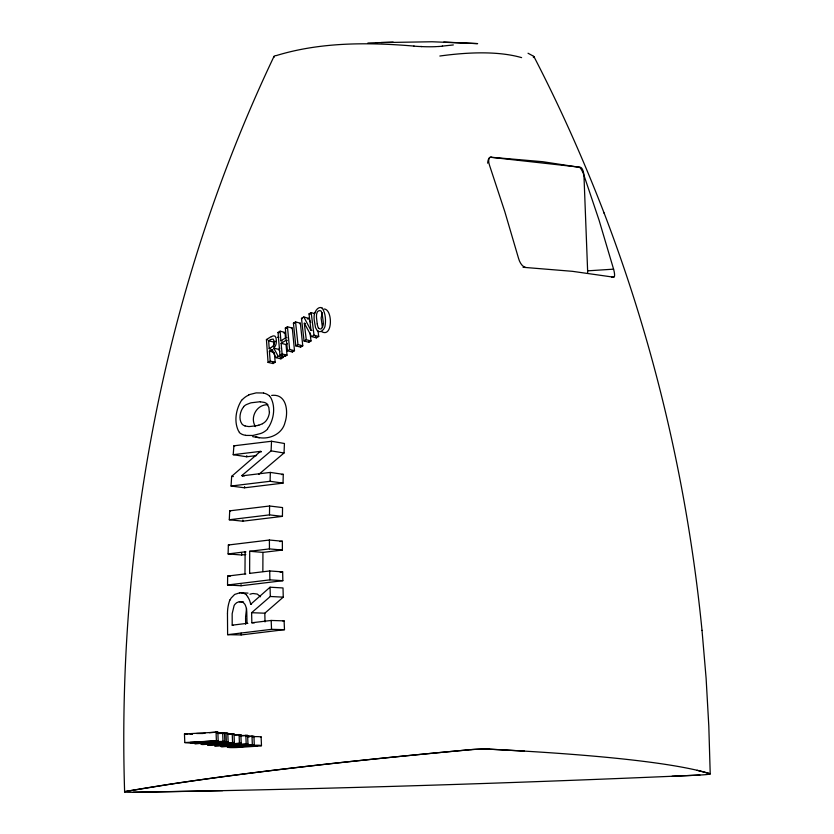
<?xml version="1.0" encoding="UTF-8"?>
<svg xmlns="http://www.w3.org/2000/svg" width="834" height="834" viewBox="0 0 834 834"><rect width="100%" height="100%" fill="white"/><g stroke="black" fill="none" stroke-linecap="round" stroke-linejoin="round"><path stroke-width="1.25" d="M245.769 554.495L241.631 555.006L228.099 553.932L228.36 544.998L269.403 540.015L282.351 541.245L282.392 550.054L269.445 548.908L249.71 551.284L249.627 573.375L269.716 570.956L282.663 571.884L282.841 580.693L241.057 585.76L227.536 584.999L227.651 576.065L244.967 573.938L245.123 551.837L245.957 551.91M282.392 550.054L262.939 552.389L262.856 571.53M229.298 519.759L269.486 514.88L269.591 505.998L282.538 507.572L282.434 516.371L242.809 521.187L229.298 519.759L229.704 510.835L269.591 505.998M241.057 585.76L241.068 584.655M227.463 613.48L227.619 634.674L241.151 634.935L284.488 629.67L284.102 620.871L271.165 620.454L251.858 622.769L251.607 612.709L270.31 596.487L283.258 597.154L283.007 587.96L270.06 587.209L250.68 604.275A17.066 10.112 -88 0 0 247.562 596.644M231.049 486.024L270.091 481.291L270.331 472.419L283.268 474.348L283.028 483.126L244.56 487.796L231.049 486.024L231.664 476.35L260.427 451.382L261.24 451.507M241.631 555.006L241.672 553.349M323.238 323.582L323.238 323.644A6.213 3.972 -74 0 1 323.019 325.604L322.914 325.865A5.338 3.409 -74 0 1 322.539 326.918L322.091 327.71A3.107 1.981 -74 0 1 321.549 328.335M242.798 475.974L241.985 475.463L271.102 450.86L271.519 441.249L284.436 443.49L284.029 452.998L258.884 474.296M242.809 521.187L242.861 520.082M269.34 412.111L268.85 407.492L266.922 404.042M244.56 487.796L244.633 486.597M256.58 455.562L246.697 456.771L233.207 454.686L233.916 445.804L271.519 441.249M246.697 456.771L246.781 455.677M314.689 313.49L314.845 312.958A8.382 5.317 -73.6 0 1 315.023 312.448M246.551 608.413L245.571 616.858M230.153 599.907L230.58 599.02A14.053 8.246 -87.8 0 1 231.112 598.082L234.656 594.444L239.723 592.818M273.854 56.722C165.288 284.936 116.635 539.817 124.62 791.946M322.331 312.979L321.121 317.973L322.383 327.335M243.664 406.794C240.182 410.943 238.274 418.939 242.006 424.037A14.355 8.277 -79.5 0 0 245.029 425.84M242.319 399.476L241.589 400.383A20.454 11.822 -79.5 0 0 240.922 401.352C235.949 409.901 233.979 421.378 238.305 430.584A20.141 11.645 -79.2 0 0 238.826 431.418L239.431 432.179M267.537 428.551L268.287 427.613A20.214 12.072 -78.9 0 0 268.986 426.633C274 418.168 275.554 406.533 270.758 397.641A20.829 12.447 -79.3 0 0 270.174 396.848L269.549 396.108M251.607 612.709L264.816 613.199L283.258 597.154M533.802 57.265L533.687 57.348A15.283 1.981 5.9 0 1 533.353 57.546M274.417 353.032L275.168 362.269L273.052 363.551L268.068 362.394L266.432 339.532L271.394 336.509M270.758 349.05L269.205 348.675L268.663 340.793L273.646 342.044L274.793 341.335M268.663 340.793L270.529 339.657M269.205 348.675L271.363 347.361M287.334 343.744L286.02 344.536L287.021 355.159L284.874 356.431L279.963 355.242L278.024 332.453L280.12 331.181L285.03 332.464L285.551 339.031M283.987 333.1L285.03 332.464M268.068 362.394L270.195 361.101L269.392 351.208L271.78 349.769L273.02 350.072M280.12 331.181L280.891 340.762L286.166 337.593L285.332 328.033L287.438 326.761L292.307 328.064L294.496 350.707L292.338 351.99L287.469 350.77L286.406 340.126L287.313 340.355M291.525 328.544L292.307 328.064M293.422 323.165L295.549 321.893L300.365 323.227L302.773 345.818L300.605 347.1L295.789 345.86L293.422 323.165L294.329 323.415M299.573 323.696L300.365 323.227M279.963 355.242L282.121 353.96L281.11 343.295L286.406 340.126M271.78 349.769L275.96 357.64L278.191 356.306L283.112 357.494L281.715 354.95M275.96 357.64L280.891 358.828L283.112 357.494M309.998 332.797L311.009 340.981L308.83 342.263L304.066 341.002L301.481 318.359L303.805 316.972L308.57 318.327L310.717 322.477M307.412 319.015L308.57 318.327M270.716 339.542L273.156 339.073L274.219 341.586A4.941 2.888 -76 0 1 274.032 344.254M287.469 350.77L289.638 349.488L294.496 350.707M310.999 330.254L309.028 313.876L311.176 312.604L314.72 313.636M295.789 345.86L297.967 344.578L302.773 345.818M304.066 341.002L306.266 339.719L311.009 340.981M304.379 323.238L311.624 336.592L314.022 335.195L318.724 336.477L317.962 330.848M311.624 336.592L316.336 337.874L318.724 336.477M262.449 423.797L258.78 425.225M248.855 394.743L256.163 392.887L263.554 393.002M249.877 594.225L252.514 593.568M275.846 55.711C320.433 41.981 368.023 42.211 414.091 46.089M277.315 337.363L278.952 337.217M324.145 308.997C332.933 309.258 332.839 338.583 321.392 331.505M257.258 425.611L249.72 426.528A66.772 38.583 -75.8 0 1 248.542 426.549L244.998 425.986M125.59 791.476L167.874 784.565A1311.486 82.347 -2.2 0 1 449.86 751.59L469.657 749.756A15.888 1.001 -2.2 0 1 471.033 749.63M206.884 742.416L202.381 742.844A16.451 1.032 -2.2 0 1 200.754 742.948L193.842 743.188A11.019 0.688 -2.2 0 1 190.298 743.115L184.794 742.562L184.46 733.962L217.841 732.106L218.174 740.717L204.497 741.603L224.857 741.457L224.534 732.857L217.518 732.825M232.196 625.177L247.01 623.363L246.781 612.385A13.208 7.829 -88 0 0 245.477 605.526A13.188 7.819 -88 0 0 245.133 604.817L244.998 604.546A7.308 4.337 -87.8 0 0 244.769 604.129C242.767 600.563 237.148 601.21 234.99 604.254A10.821 6.391 -88 0 0 234.125 605.515L232.165 613.699L232.196 625.177L233.04 625.198M267.985 404.771C256.955 404.104 249.752 417.136 255.225 426.226M228.099 553.932L245.123 551.837M227.536 584.999L269.882 579.859L282.841 580.693M227.619 634.674L271.55 629.336L284.488 629.67M442.218 46.131L453.342 44.942M233.207 454.686L260.427 451.382M241.964 475.86L270.331 472.419M281.475 474.556L283.268 474.348M279.734 541.558L282.351 541.245M280.151 572.176L282.663 571.884M282.893 621.017L284.102 620.871M253.004 593.506L257.268 594.069L260.552 596.779M523.043 267.287L572.405 271.321L613.678 277.19A9.091 2.158 72.1 0 0 613.584 269.153L599.083 220.239L583.3 173.368A8.288 1.678 68.4 0 0 579.609 167.405M588.106 270.81L613.595 269.163M611.562 277.326L613.678 277.19M192.487 733.753L189.756 733.93L192.247 734.191M196.574 733.493L203.131 733.503M205.018 732.94L204.163 732.992L204.799 733.065M209.292 732.669L217.841 732.106M218.425 733.513L227.797 733.222L228.13 741.822L213.348 742.771L217.789 743.271L234.354 742.51L234.02 733.91L227.307 734.024M222.876 733.534L227.797 733.222M227.703 734.316L234.02 733.91M234.02 734.796L240.87 734.671L241.203 743.271L207.822 745.116L241.203 743.271M234.552 735.077L240.87 734.671M240.797 735.546L247.635 735.421L247.969 744.022L225.055 745.502L254.266 744.72L253.943 736.12L246.812 736.099M240.004 735.911L247.635 735.421M247.625 736.526L250.148 736.37M184.794 742.562L218.174 740.717M228.13 741.822L194.749 743.667L209.834 743L214.275 743.501L200.973 744.355L202.766 744.553L234.354 742.51M247.969 744.022L214.588 745.867L243.799 745.085L220.885 746.566L222.678 746.764L254.266 744.72M248.271 736.839L249.866 736.766M672.068 776.266L698.162 775.13A15.867 1.001 -2.2 0 0 699.893 775.047M367.888 43.024L376.978 42.67M376.165 42.67L432.064 41.763L477.632 43.618L443.792 42.065M393.148 42.107L381.169 42.513M271.655 395.41C286.781 393.471 288.606 411.902 285.03 422.39C282.205 434.962 266.89 440.915 255.548 436.609M217.017 733.117L224.534 732.857M224.857 741.457L207.676 742.051A9.07 0.573 -2.2 0 1 206.853 742.416M252.024 736.683L255.621 736.62A9.216 0.584 -2.2 0 1 258.748 736.651L261.105 736.912L261.49 745.554M222.668 790.642L133.273 792.279M247.01 623.363L247.834 623.384M251.858 622.769L254.339 622.842M260.344 401.811L264.117 402.374A15.189 9.091 -79.1 0 1 266.963 403.917M420.763 46.516L420.117 46.485M250.68 604.275L251.503 604.316M239.389 601.773L243.559 601.96M488.933 749.161L524.492 751.111M241.068 592.776L248.021 593.13M227.651 576.065L230.184 576.231M491.111 157.251L542.736 161.702L579.359 167.3M249.627 573.375L250.461 573.427M244.967 573.938L245.79 574M249.71 551.284L262.939 552.389M228.36 544.998L229.204 545.071M184.46 733.962L187.858 734.337M229.704 510.835L230.549 510.929M269.486 514.88L282.434 516.371M231.664 476.35L233.353 476.579M241.985 475.463L244.487 475.818M270.091 481.291L283.028 483.126M233.916 445.804L234.75 445.94M260.406 451.767L261.23 451.892M271.102 450.86L284.029 452.998M252.681 436.641L259.332 437.787M245.509 435.411L252.89 435.473L260.427 433.576A29.92 17.879 -78.9 0 0 267.683 429.041M270.195 361.101L275.168 362.269M697.109 770.282L710.047 773.723A12.927 0.813 -2.2 0 1 698.517 775.109A1311.444 82.347 -2.2 0 1 133.075 792.279L133.065 792.279A12.937 0.813 -2.2 0 1 125.684 791.456A1311.444 82.347 -2.2 0 1 469.928 749.724A12.937 0.813 -2.2 0 1 488.828 749.151A1311.444 82.347 -2.2 0 1 710.015 773.723M269.392 351.208L274.063 352.344M282.121 353.96L287.021 355.159M276.262 340.564A6.38 3.722 -76 0 1 275.752 345.109L275.178 346.204A6.453 3.774 -75.9 0 1 273.771 348.143L278.712 349.363L279.797 351.395M266.432 339.532L267.683 339.845M274.219 341.586L275.147 341.815M281.11 343.295L286.02 344.536M280.891 340.762L282.121 341.075M286.166 337.593L287.073 337.833M278.024 332.453L278.942 332.693M285.332 328.033L286.552 328.356M311.885 330.504L310.894 330.316L303.805 316.972M305.275 323.488L304.285 323.29L306.266 339.719M301.481 318.359L302.377 318.609M309.028 313.876L310.206 314.22M528.026 53.24L532.811 55.826M533.291 56.118L533.541 56.274A18.775 2.419 5.8 0 1 533.843 57.275M317.514 331.077L315.513 327.574L314.293 320.558A16.607 10.675 -73.2 0 1 314.46 313.49M246.53 595.195L247.604 596.56M316.336 337.874L315.408 336.206M278.191 356.306L273.771 348.143M280.891 358.828L280.36 357.849M534.041 56.806C560.354 107.659 583.675 160.024 604.254 213.441M604.077 212.962C655.357 346.902 687.883 487.817 702.03 630.494M321.695 312.489C321.58 309.435 316.983 310.279 316.795 313.469A5.859 3.711 -73.6 0 0 316.493 315.575A17.775 11.322 -73.5 0 0 316.545 318.056L317.222 323.957M322.226 314.439L323.185 321.319A18.171 11.54 -74.1 0 1 323.3 323.561M314.022 335.195L311.176 312.604M308.653 340.845L308.83 342.263M297.967 344.578L295.549 321.893M300.438 345.683L300.605 347.1M289.638 349.488L287.438 326.761M292.338 351.99L292.202 350.655M284.738 355.013L284.874 356.431M702.019 630.337L706.106 678.219L708.806 726.06L710.224 773.869M272.937 362.123L273.052 363.551M276.335 340.512L276.262 339.73A7.391 4.316 -75.9 0 0 275.084 336.258A7.913 4.629 -76.5 0 0 271.436 336.738M273.938 346.454L273.646 342.044M271.55 629.336L271.165 620.454M251.993 735.901L252.327 744.501M245.842 735.223L246.176 743.824M239.077 734.473L239.41 743.073M232.227 733.711L232.561 742.312M226.004 733.013L226.337 741.624M222.668 732.648L222.991 741.249M216.048 731.908L216.381 740.519M270.31 596.487L270.06 587.209M265.024 621.914L264.816 613.199M269.882 579.859L269.716 570.956M241.151 634.935L241.12 633.142M245.644 624.218L245.571 617.619M269.445 548.908L269.403 540.015M587.584 273.198A8.621 3.326 86.3 0 0 587.626 270.841L583.988 176.214A8.621 3.326 86.3 0 0 580.308 167.238L490.632 157.282A8.621 3.326 86.3 0 0 487.65 163.162M525.201 267.203A9.059 4.222 69.8 0 1 518.55 258.373L504.789 211.596L489.548 165.382A8.538 4.014 65.6 0 1 491.049 157.073M470.991 749.63A13.042 0.824 -2.2 0 1 488.87 749.161M439.841 56.024A631.39 157.605 -31.1 0 1 521.615 57.629M442.531 46.151A18.901 1.574 0.7 0 1 437.35 46.568M436.609 46.61A15.293 1.355 0.8 0 1 421.816 46.6M421.639 46.631A12.322 1.136 0.5 0 1 421.014 46.6M421.024 46.443A17.524 2.064 -0.2 0 1 421.504 46.464M419.856 46.527A19.766 1.647 0.6 0 1 413.8 46.11M273.781 56.556A17.889 1.877 -6.5 0 1 275.053 55.763M274.219 57.129A14.418 1.439 -7.3 0 1 273.813 56.733M261.105 736.912A8.945 0.563 -2.2 0 1 260.698 737.183M227.473 613.48A24.374 14.48 -88 0 1 229.975 599.709M239.733 592.984A21.413 12.698 -89 0 1 246.593 594.976M255.465 426.622A10.779 6.234 -78.9 0 1 255.194 426.278M263.534 393.116A30.493 18.129 -81 0 1 269.57 396.056M245.54 435.233A29.743 17.264 -77.4 0 1 239.285 432.502M242.36 399.622A29.993 17.337 -79.5 0 1 248.866 395.055M243.622 406.638A15.273 8.913 -80.4 0 1 246.624 404.49L250.336 403.031A65.834 39.062 -83.1 0 1 251.222 402.78L259.468 401.8A66.908 39.896 -82.9 0 1 260.344 401.821M258.79 425.111A65.532 37.989 -75.4 0 1 257.258 425.507M262.439 423.651A15.648 9.247 -78.1 0 0 265.712 421.253L266.244 420.576A11.238 6.693 -78.8 0 0 269.497 412.1M279.849 348.112A6.797 3.972 -76 0 1 278.785 349.571M273.406 345.464A5.557 3.232 -75.8 0 1 271.801 347.08M273.979 344.244A2.836 1.658 -76 0 1 273.688 344.963M317.587 330.931A7.162 4.577 -73.9 0 0 324.874 326.834C326.125 320.871 325.594 313.438 322.445 308.403A8.204 5.213 -73.7 0 0 322.185 308.153M315.043 312.458A7.214 4.566 -73.6 0 1 322.195 308.121M321.663 312.51A18.119 11.374 -74.3 0 1 322.174 314.481M318.525 328.252A13.719 8.861 -73.2 0 1 317.274 323.936M321.58 328.659A4.702 3.002 -73.8 0 1 318.89 328.252M231.435 747.108L257.487 745.69L231.466 747.087M203.777 742.239L190.089 742.531L203.767 742.197M261.032 745.784L260.312 745.909A10.435 0.657 -2.2 0 1 259.238 746.055L236.408 747.535A10.008 0.625 -2.2 0 1 234.552 747.577L233.437 747.598A9.059 0.573 -2.2 0 1 229.84 747.566L227.578 747.337A9.351 0.584 -2.2 0 1 228.016 746.993L255.944 745.221A9.216 0.584 -2.2 0 1 259.082 745.252L261.438 745.523A8.945 0.563 -2.2 0 1 261.032 745.784"/></g></svg>
